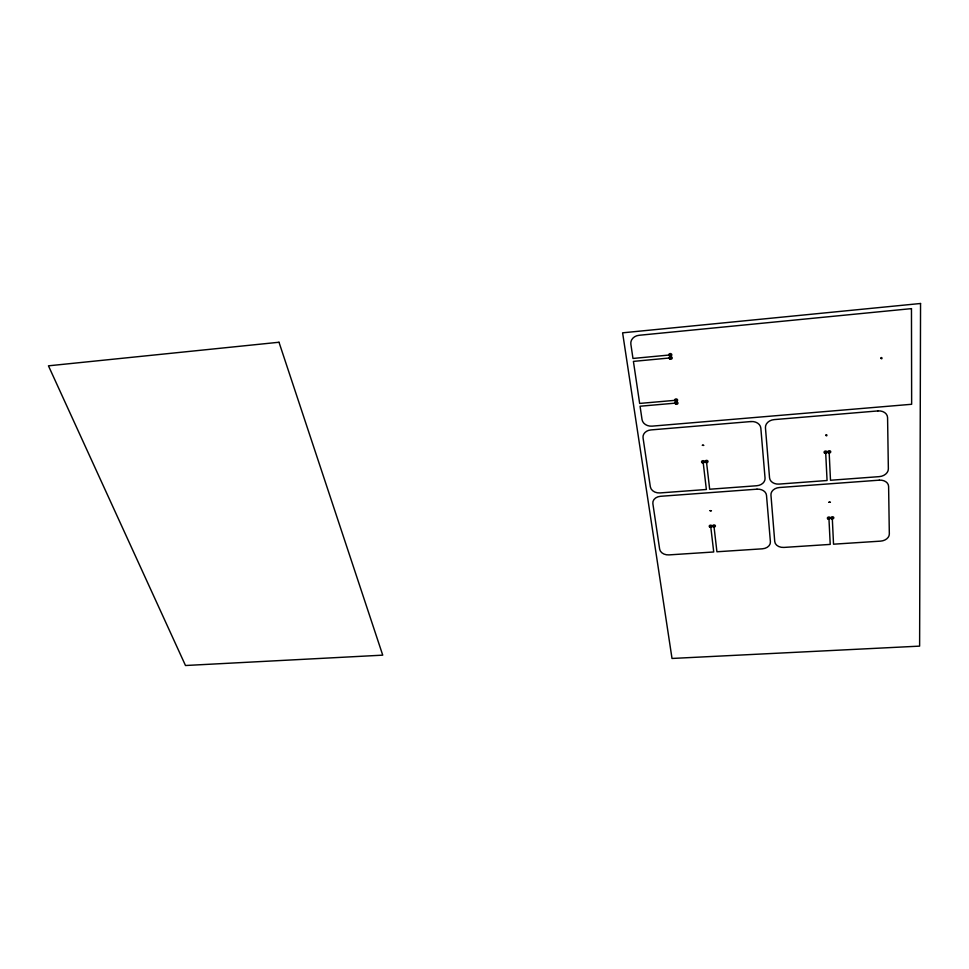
<?xml version="1.0" encoding="UTF-8"?>
<svg xmlns="http://www.w3.org/2000/svg" width="969" height="969" viewBox="0 0 969 969"><rect width="100%" height="100%" fill="white"/><g stroke="black" fill="none" stroke-linecap="round" stroke-linejoin="round"><path stroke-width="1.45" d="M920.55 303.491L919.617 646.129L672.014 658.46L622.607 332.827L920.55 303.491M702.404 445.316L703.833 445.365L702.416 445.231M710.059 510.724L711.452 510.772L710.071 510.639M880.724 358.288C882.844 360.214 882.044 355.902 880.736 358.251M825.709 435.347C827.683 437.201 826.969 433.204 825.709 435.311M828.979 502.257L830.421 502.269L828.992 502.221M278.999 342.251L48.45 365.822L185.491 665.509L382.731 655.153L278.999 342.251M911.466 308.627L639.08 335.286A9.448 8.006 1.3 0 0 630.855 344.177L632.975 358.457L670.306 354.92L670.693 357.876L633.411 361.389L639.649 403.431L676.132 400.233L676.495 403.043L640.061 406.229L642.047 419.601A9.084 7.377 1.6 0 0 652.101 426.142L911.647 404.279L911.466 308.627M750.975 421.551L650.926 429.921A8.987 7.231 1.8 0 0 643.053 437.879L650.344 486.801A8.757 6.844 1.9 0 0 660.01 492.93L706.365 489.49L703.094 461.777L706.449 461.523L709.671 489.236L756.704 485.748A8.975 6.965 -3.1 0 0 765.05 478.165L760.835 428.153A9.23 7.364 -4.1 0 0 750.975 421.551M877.878 410.929L774.122 419.613A9.29 7.389 -5.3 0 0 765.449 427.765L769.543 477.826A9.036 6.989 -4.2 0 0 779.064 484.088L827.066 480.515L825.661 452.172L829.137 451.905L830.494 480.261L879.21 476.639A9.315 7.074 -8.6 0 0 888.355 468.875L887.58 417.675A9.593 7.473 -10.3 0 0 877.878 410.929M757.007 489.175L660.507 496.298A8.673 6.71 2 0 0 652.864 503.638L659.647 549.132A8.455 6.359 2.1 0 0 668.961 554.898L713.729 551.979L710.689 526.215L713.935 525.997L716.927 551.773L762.337 548.817A8.66 6.468 -2.1 0 0 770.403 541.828L766.503 495.365A8.891 6.831 -2.8 0 0 757.007 489.175M879.283 480.164L779.33 487.528A8.951 6.856 -3.9 0 0 770.949 495.038L774.74 541.538A8.709 6.492 -3 0 0 783.921 547.424L830.227 544.408L828.919 518.076L832.274 517.846L833.534 544.19L880.506 541.138A8.963 6.577 -6.8 0 0 889.324 533.98L888.609 486.474A9.218 6.94 -8.1 0 0 879.283 480.164M713.281 526.87A1.381 1.054 -0.3 0 0 715.413 526.034A1.381 1.054 -0.3 0 0 713.414 525.053A1.381 1.054 -0.3 0 0 713.281 526.87M709.841 527.1A1.381 1.054 -0.1 0 0 711.973 526.276A1.381 1.054 -0.1 0 0 709.962 525.283A1.381 1.054 -0.1 0 0 709.841 527.1M831.717 518.815A1.429 1.066 -5.5 0 0 833.812 517.737A1.429 1.066 -5.5 0 0 831.62 516.962A1.429 1.066 -5.5 0 0 831.717 518.815M828.144 519.057A1.429 1.066 -5.3 0 0 830.239 517.979A1.429 1.066 -5.3 0 0 828.059 517.204A1.429 1.066 -5.3 0 0 828.144 519.057M705.783 462.467A1.429 1.126 -1 0 0 708 461.559A1.429 1.126 -1 0 0 705.904 460.505A1.429 1.126 -1 0 0 705.783 462.467M702.21 462.746A1.429 1.126 -0.8 0 0 704.427 461.838A1.429 1.126 -0.8 0 0 702.343 460.784A1.429 1.126 -0.8 0 0 702.21 462.746M828.556 452.947A1.49 1.151 -7.2 0 0 830.736 451.772A1.49 1.151 -7.2 0 0 828.459 450.948A1.49 1.151 -7.2 0 0 828.556 452.947M824.861 453.238A1.49 1.151 -7 0 0 827.029 452.063A1.49 1.151 -7 0 0 824.764 451.239A1.49 1.151 -7 0 0 824.861 453.238M675.72 404.158A1.478 1.199 -0.2 0 0 677.973 403.177A1.478 1.199 -0.2 0 0 675.817 402.074A1.478 1.199 -0.2 0 0 675.72 404.158M675.332 401.166A1.478 1.211 -0.3 0 0 677.597 400.185A1.478 1.211 -0.3 0 0 675.429 399.071A1.478 1.211 -0.3 0 0 675.332 401.166M669.494 355.902A1.514 1.272 -0.8 0 0 671.808 354.872A1.514 1.272 -0.8 0 0 669.591 353.709A1.514 1.272 -0.8 0 0 669.494 355.902M669.906 359.051A1.502 1.26 -0.7 0 0 672.207 358.009A1.502 1.26 -0.7 0 0 669.991 356.858A1.502 1.26 -0.7 0 0 669.906 359.051"/></g></svg>
